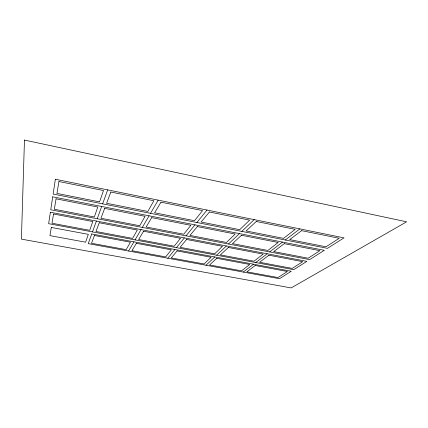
<?xml version="1.0" encoding="UTF-8"?>
<svg xmlns="http://www.w3.org/2000/svg" width="428" height="428" viewBox="0 0 428 428"><rect width="100%" height="100%" fill="white"/><g stroke="black" fill="none" stroke-linecap="round" stroke-linejoin="round"><path stroke-width="0.64" d="M92.48 231.906L96.407 221.046M97.242 218.74L101.682 206.473M102.629 203.856L107.685 189.877M128.577 251.027L133.927 241.841M135.055 239.894L141.047 229.601M142.321 227.418L149.083 215.808M150.522 213.337L158.21 200.133M167.819 258.228L174.918 249.503M176.416 247.662L184.356 237.904M186.041 235.833L194.981 224.844M196.88 222.512L207.024 210.041M206.023 265.237L214.77 256.955M216.621 255.206L226.391 245.961M228.461 244.003L239.439 233.602M241.777 231.393L254.211 219.623M243.227 272.064L253.536 264.204M255.709 262.546L267.206 253.783M269.635 251.926L282.539 242.093M285.273 240.006L299.851 228.889M24.466 140.068L21.4 239.129L291.152 287.932L406.6 221.822L24.466 140.068M50.376 212.224L48.642 223.673L293.731 269.683L306.855 261.38L50.376 212.224M52.703 196.827L50.745 209.79L309.626 259.625L324.328 250.321L52.703 196.827M55.362 179.252L53.12 194.061L327.447 248.352L344.026 237.856L55.362 179.252M51.312 227.439L49.948 235.635L85.611 242.195L88.323 234.346L51.312 227.439M53.537 214.011L52.007 223.229L89.719 230.323L92.769 221.517L53.537 214.011M56.063 198.827L54.329 209.26L94.342 216.98L97.787 207.029L56.063 198.827M58.936 181.52L56.956 193.429L99.569 201.882L103.496 190.54L58.936 181.52M91.742 233.95L88.243 243.628L279.463 278.714L291.249 271.256L91.742 233.95M94.449 235.491L91.512 243.275L126.196 249.652L130.412 242.205L94.449 235.491M99.253 222.758L95.958 231.495L132.573 238.38L137.302 230.034L99.253 222.758M104.678 208.383L100.949 218.253L139.731 225.738L145.065 216.317L104.678 208.383M110.847 192.033L106.604 203.279L147.821 211.453L153.882 200.743L110.847 192.033M136.361 243.313L131.936 250.706L165.679 256.912L171.312 249.834L136.361 243.313M143.589 231.238L138.629 239.519L174.201 246.212L180.504 238.294L143.589 231.238M151.731 217.627L146.141 226.974L183.746 234.228L190.845 225.315L151.731 217.627M160.982 202.182L154.62 212.802L194.51 220.714L202.567 210.603L160.982 202.182M177.096 250.915L171.264 257.94L204.108 263.974L211.084 257.26L177.096 250.915M186.608 239.466L180.086 247.32L214.653 253.82L222.442 246.319L186.608 239.466M197.308 226.583L189.962 235.427L226.449 242.462L235.202 234.03L197.308 226.583M209.426 211.994L201.096 222.025L239.717 229.686L249.636 220.136L209.426 211.994M216.707 258.309L209.549 264.975L241.526 270.849L249.765 264.477L216.707 258.309M228.37 247.454L220.377 254.895L253.981 261.214L263.172 254.109L228.37 247.454M241.467 235.261L232.479 243.628L267.891 250.46L278.2 242.483L241.467 235.261M256.27 221.479L246.1 230.949L283.513 238.375L295.17 229.355L256.27 221.479M255.238 265.499L246.822 271.823L277.97 277.547L287.407 271.502L255.238 265.499M268.928 255.211L259.545 262.262L292.233 268.41L302.74 261.674L268.928 255.211M284.272 243.676L273.743 251.589L308.128 258.223L319.903 250.674L284.272 243.676M301.596 230.66L289.697 239.6L325.965 246.796L339.244 238.284L301.596 230.66"/></g></svg>
